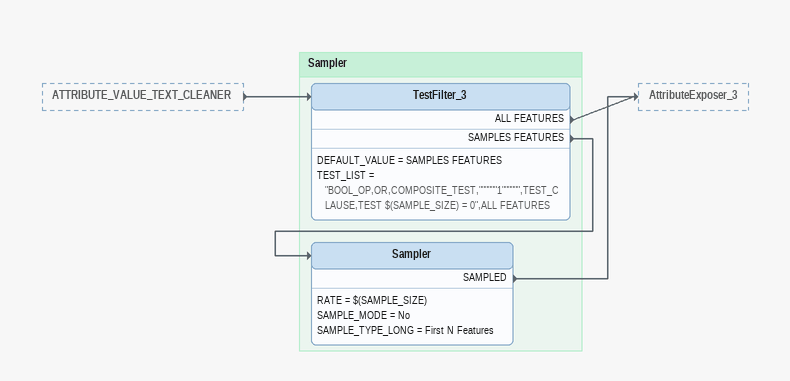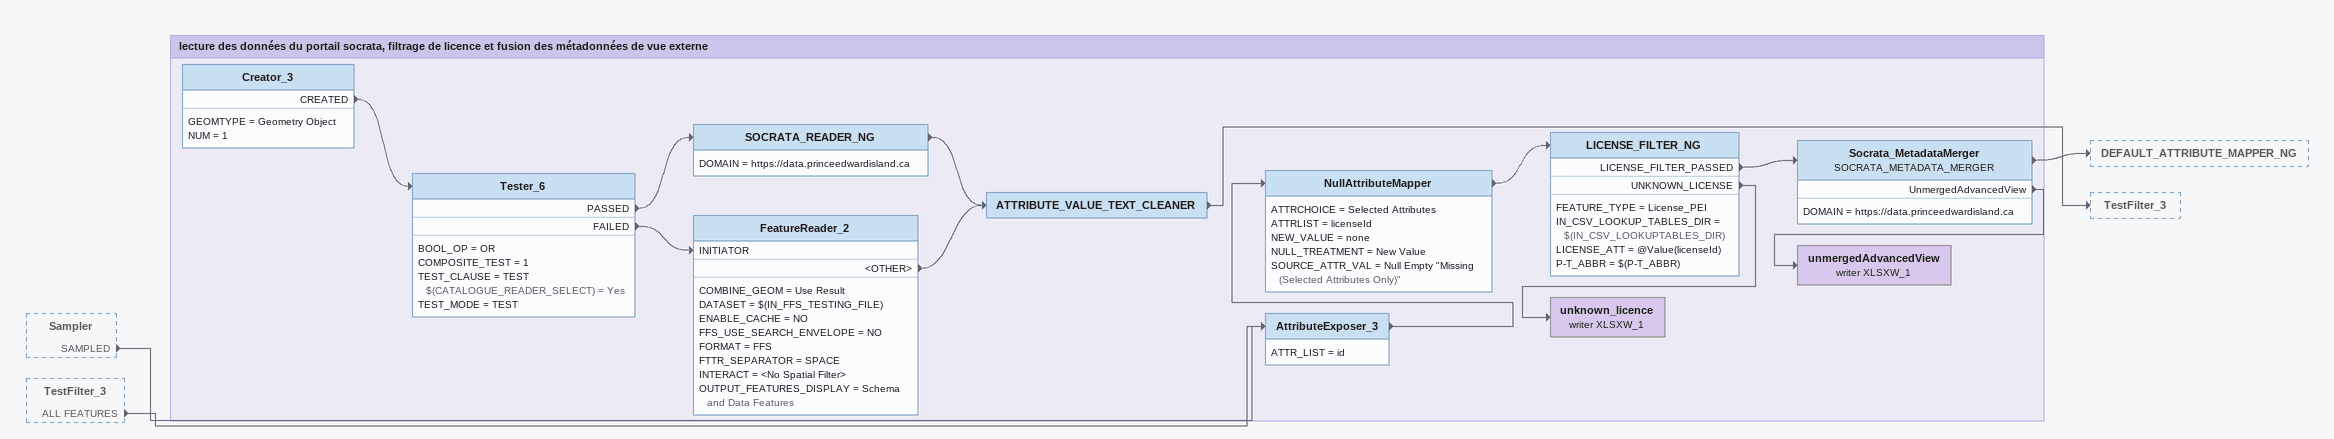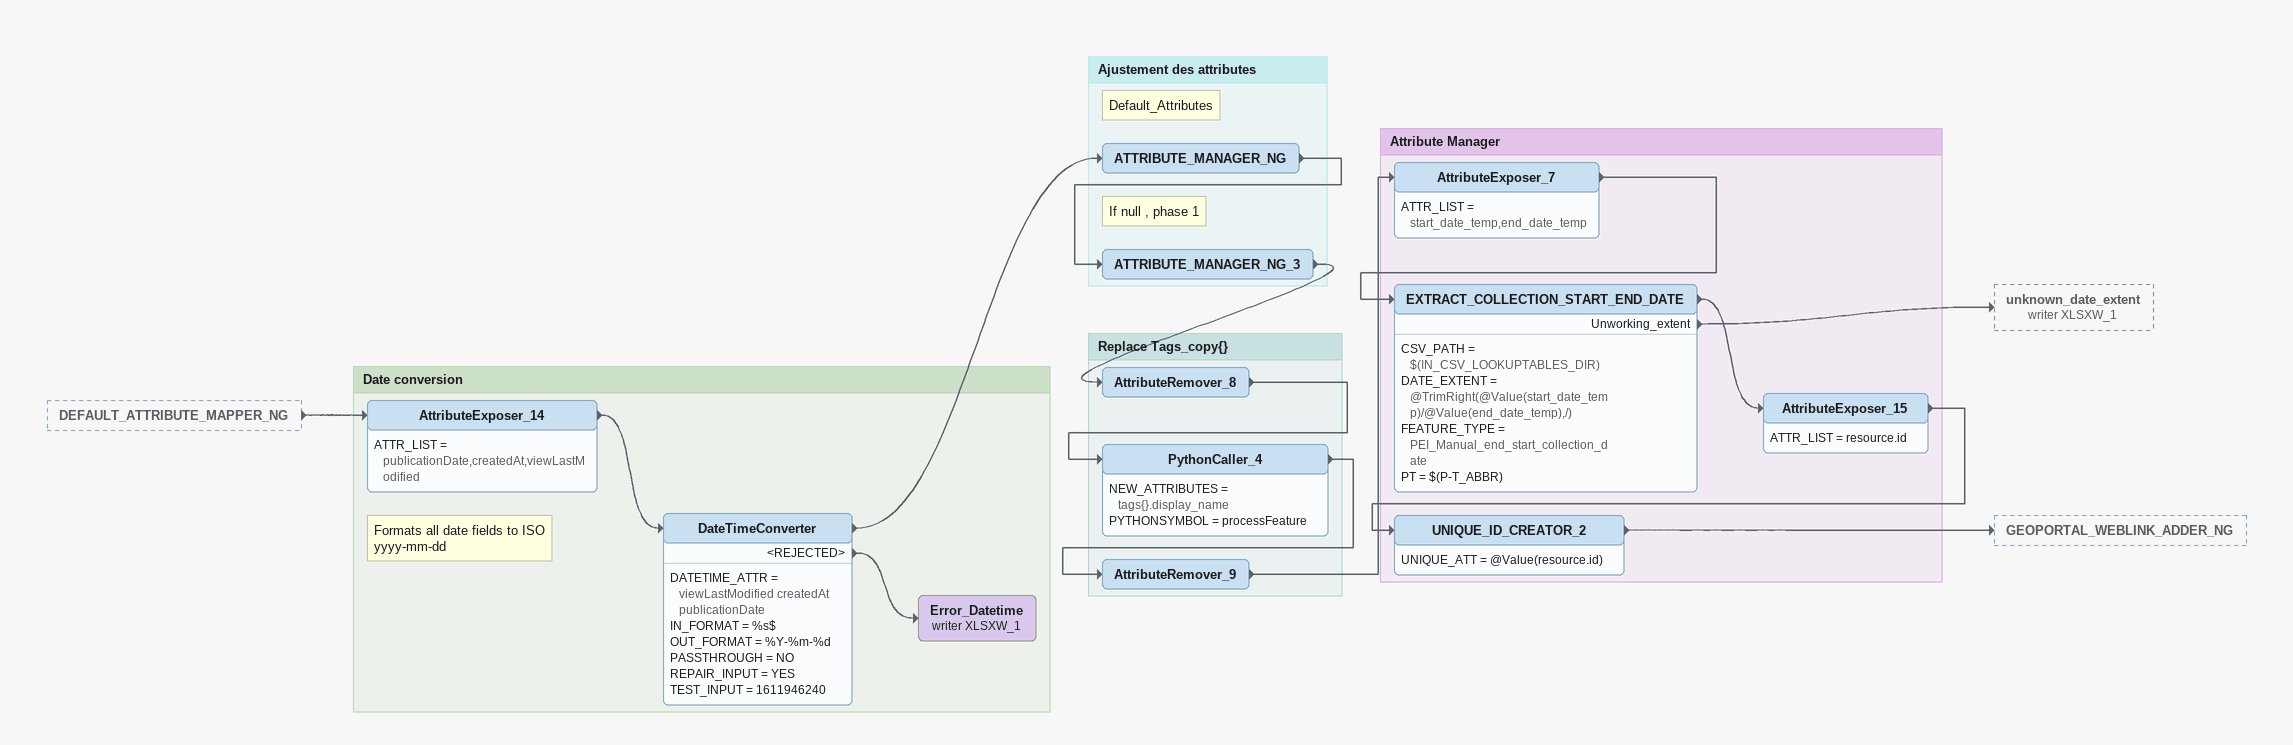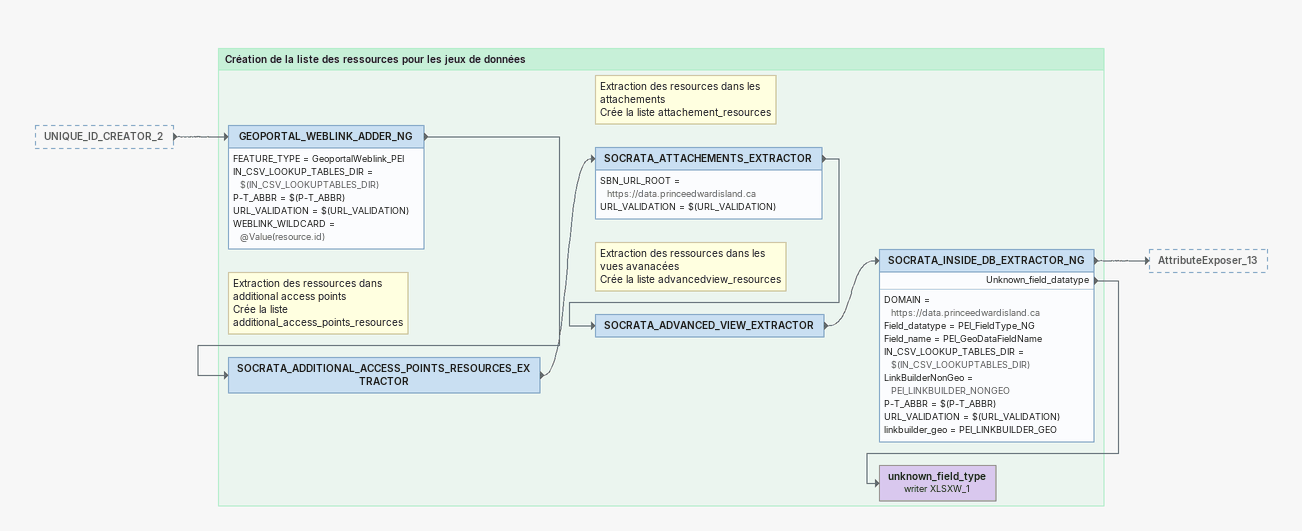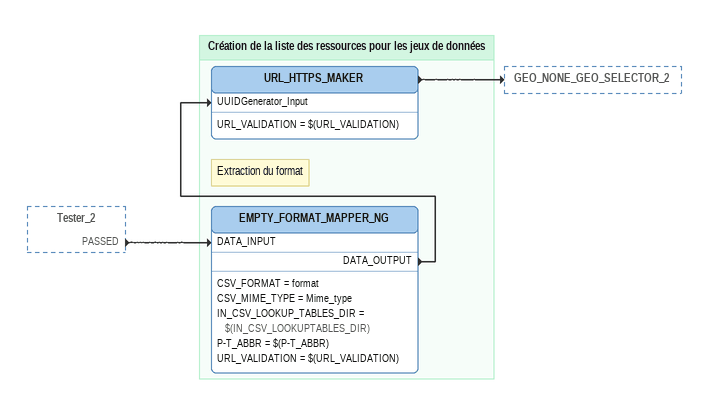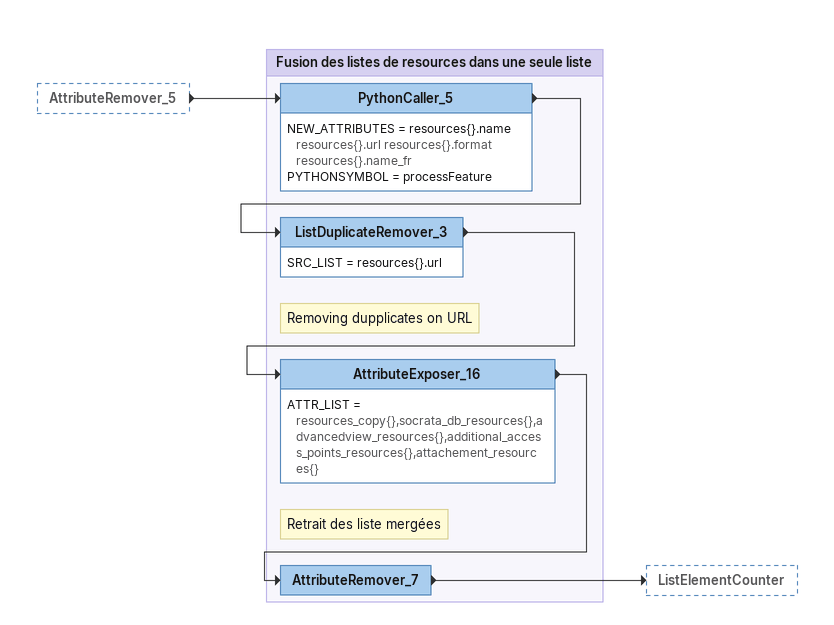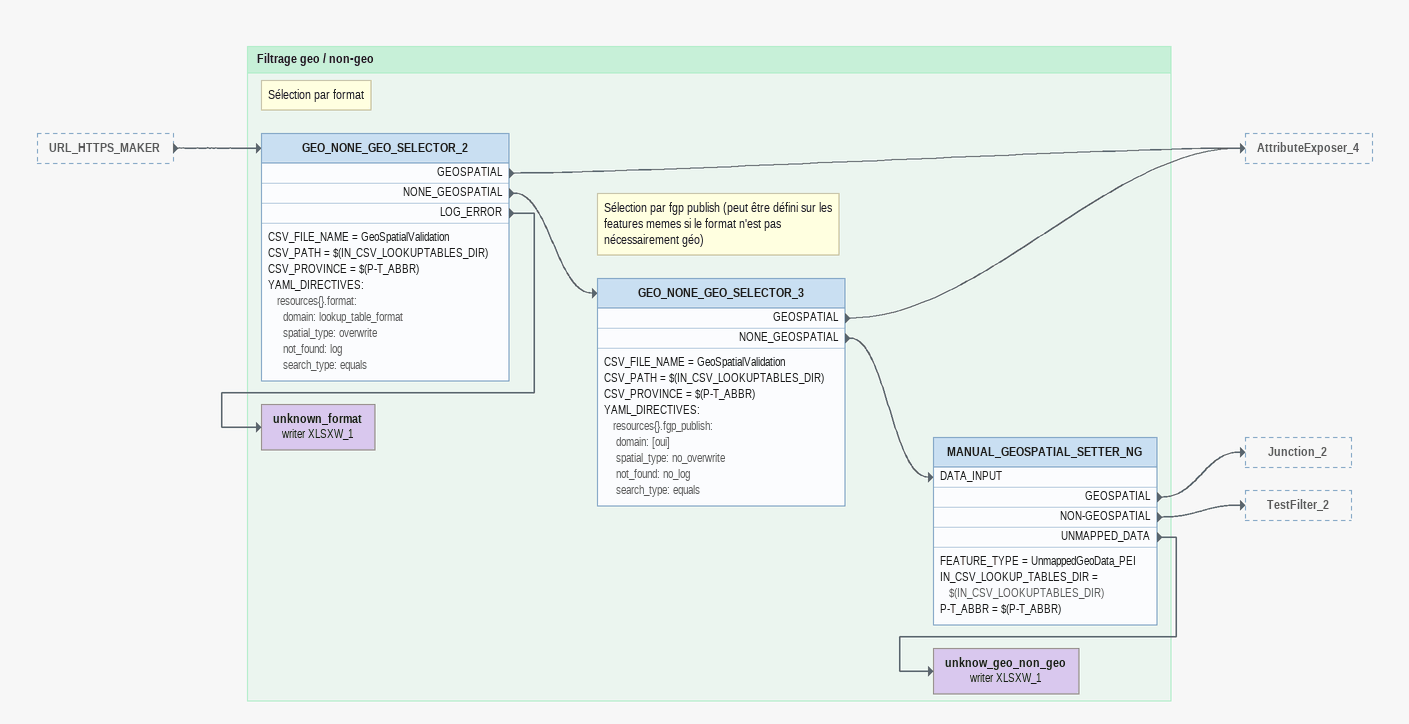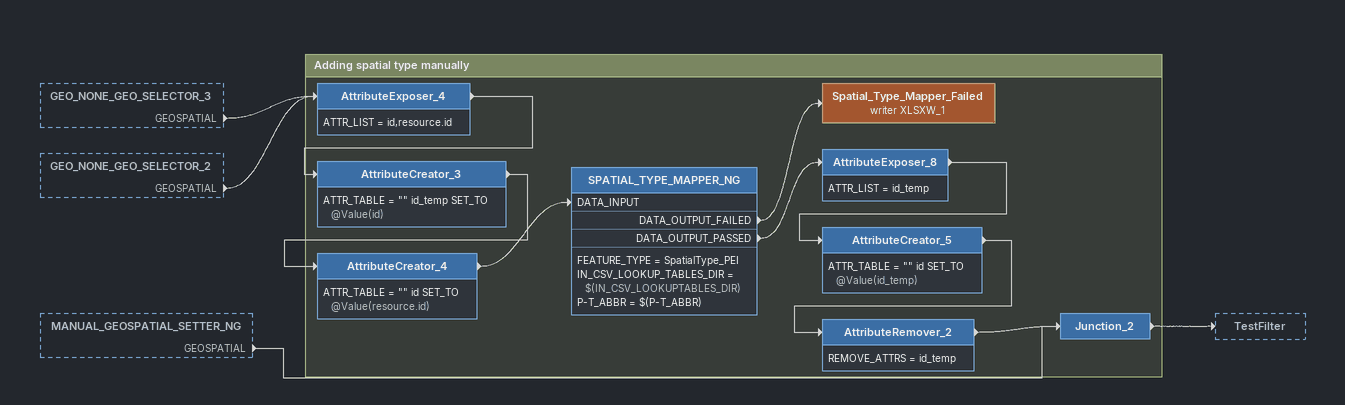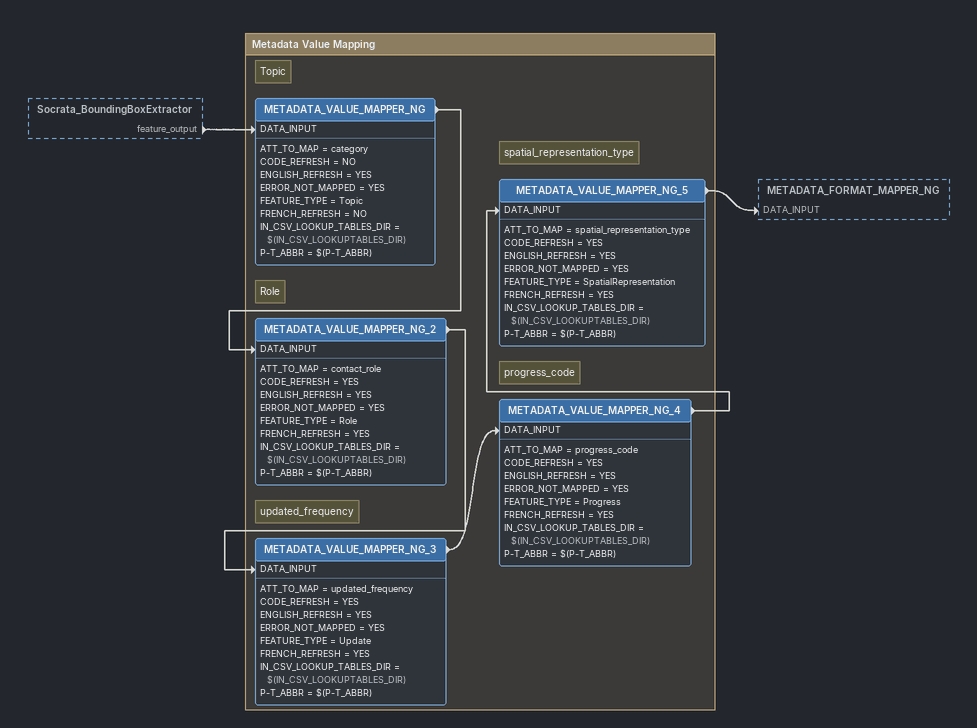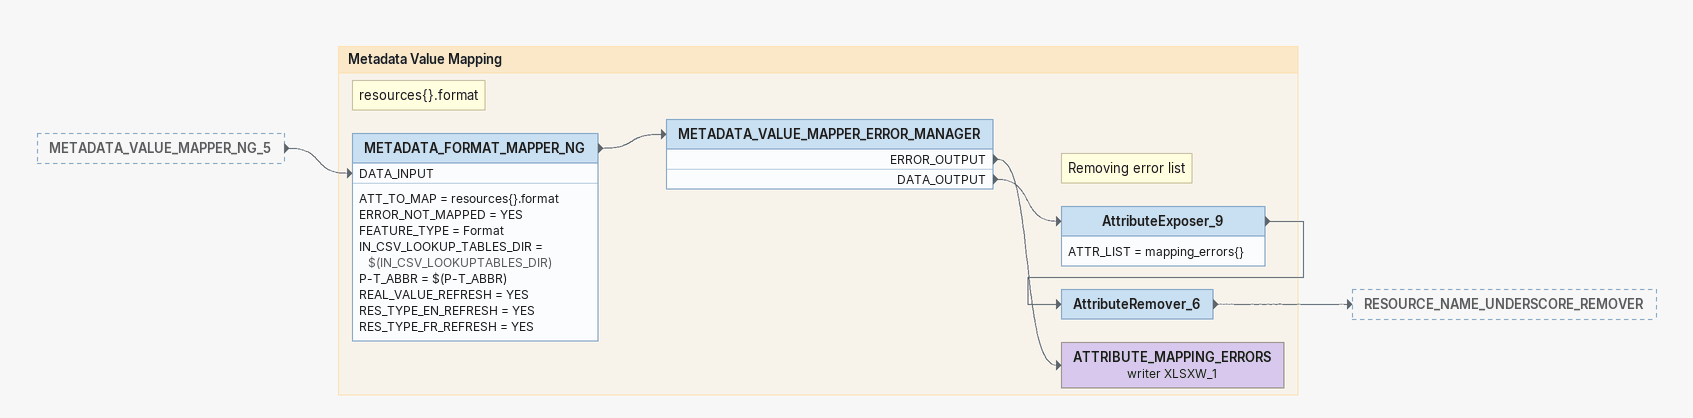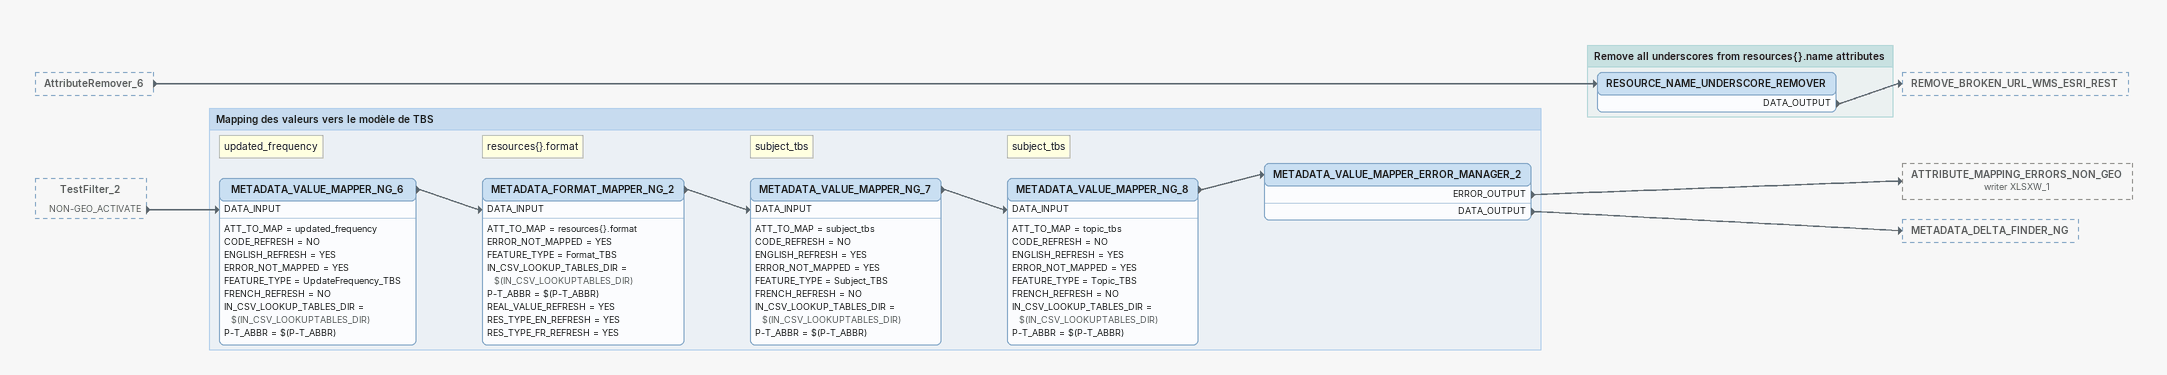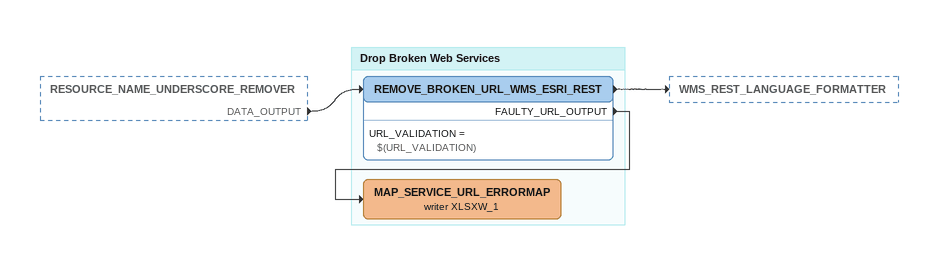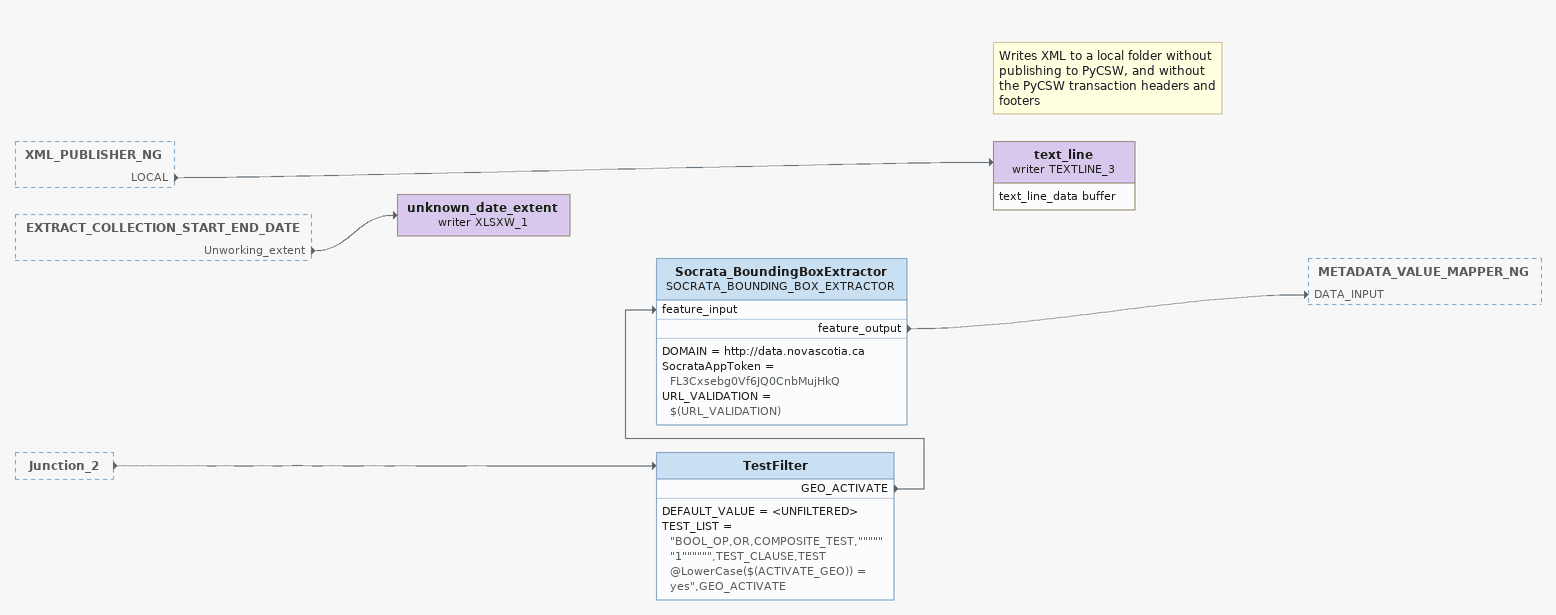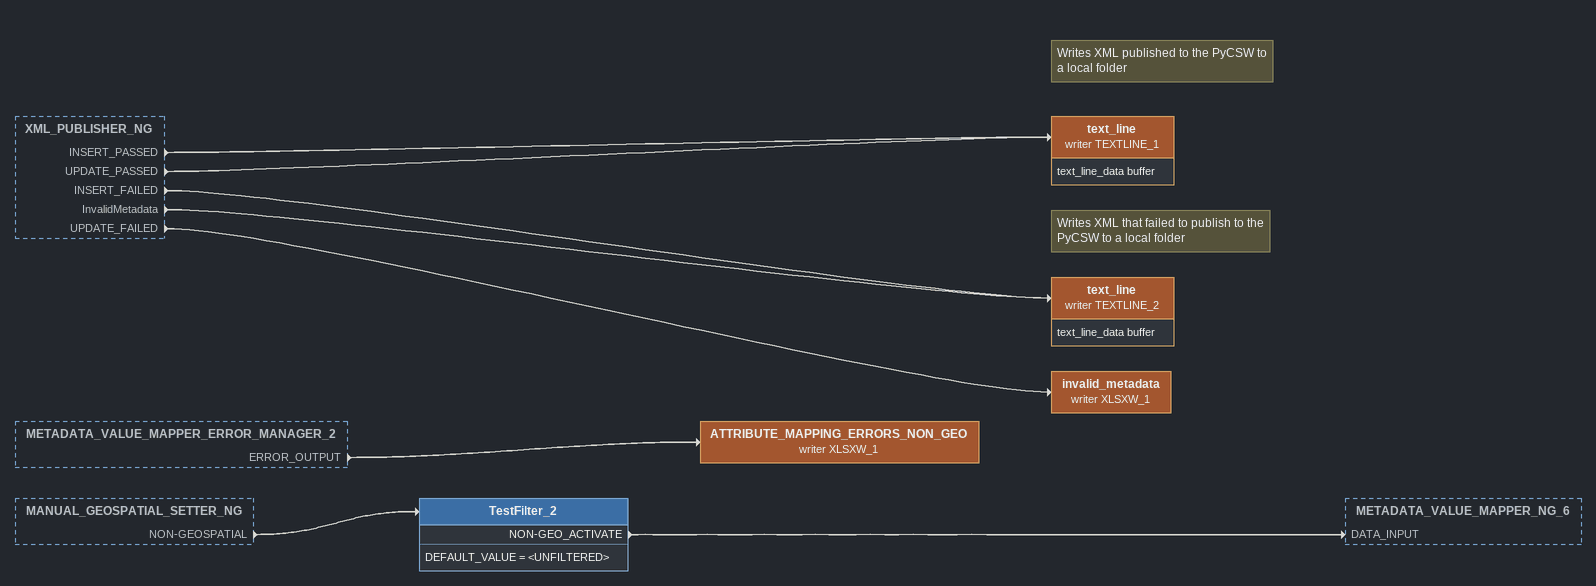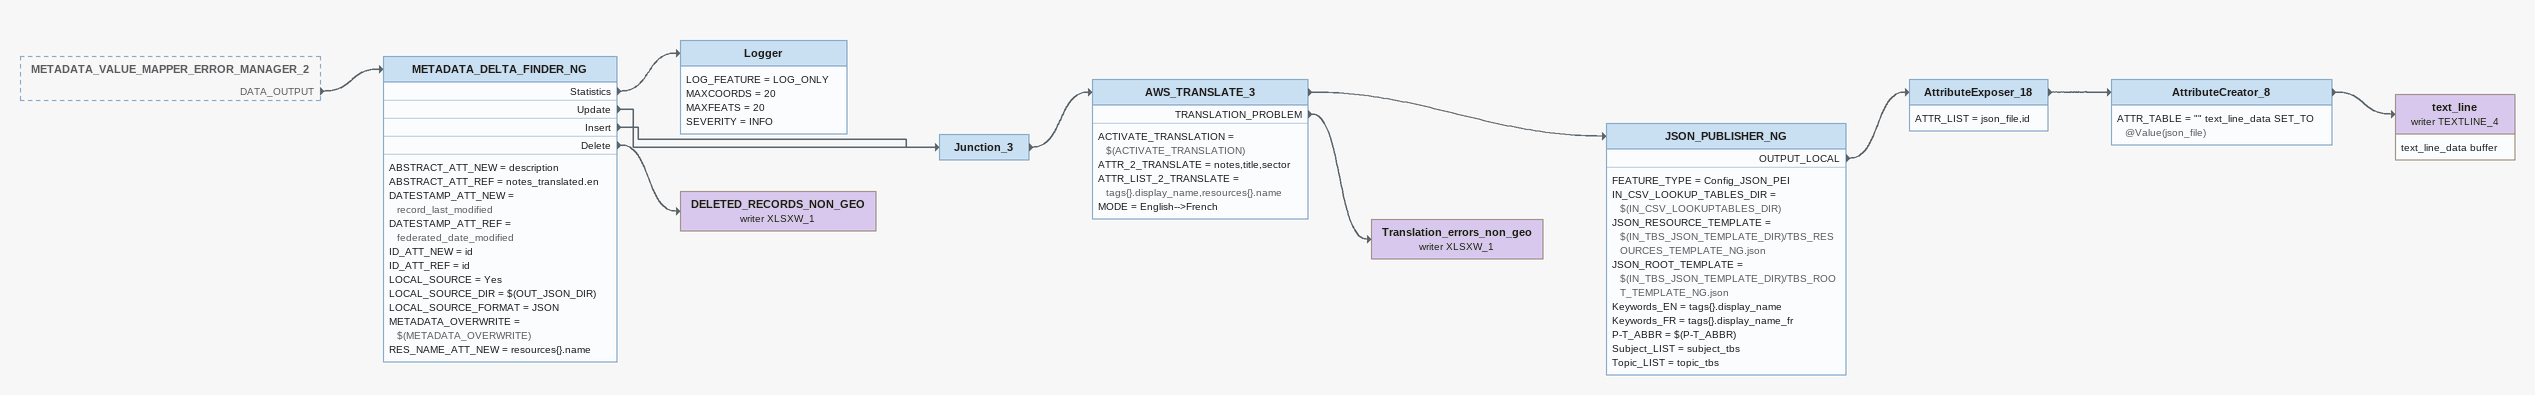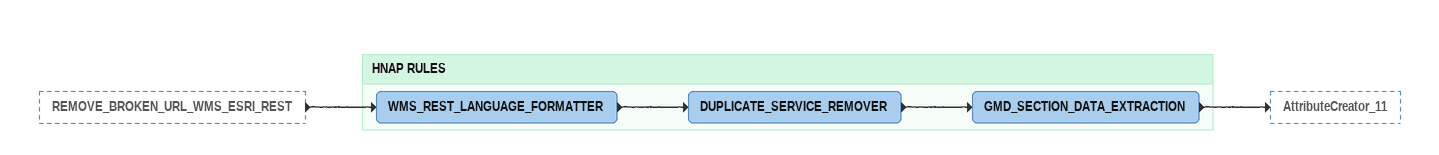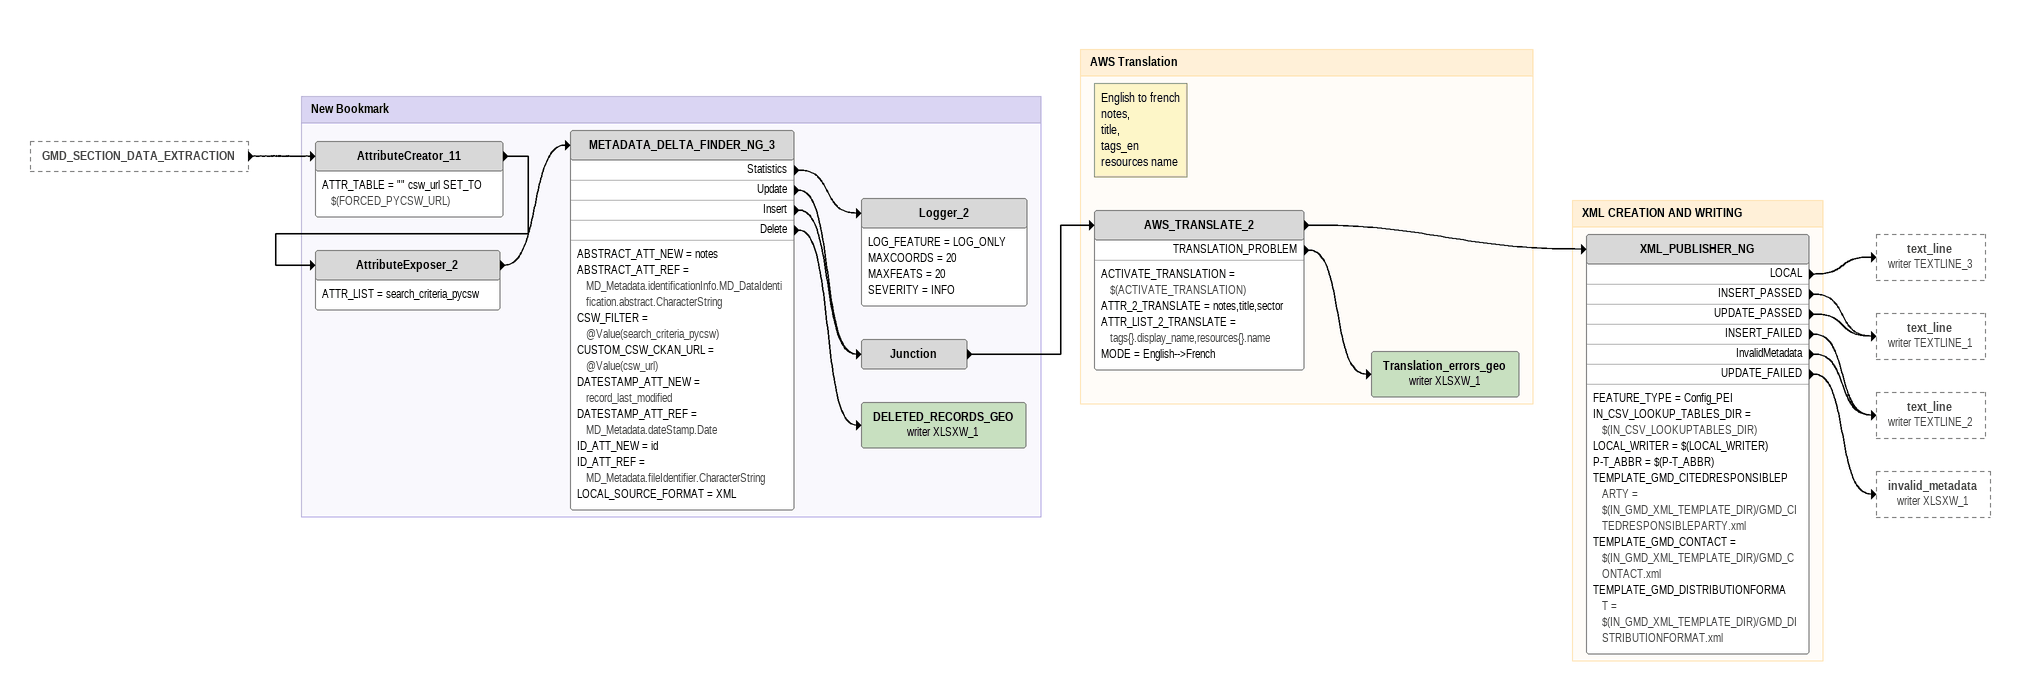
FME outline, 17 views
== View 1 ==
ATTRIBUTE_VALUE_TEXT_CLEANER [outside]
    -> TestFilter_3

Bookmark: Sampler
TestFilter_3
    DEFAULT_VALUE = SAMPLES FEATURES
    TEST_LIST = "BOOL_OP,OR,COMPOSITE_TEST,""""""1"""""",TEST_CLAUSE,TEST $(SAMPLE_SIZE) = 0",ALL FEATURES
    ALL FEATURES -> AttributeExposer_3
    SAMPLES FEATURES -> Sampler
Sampler
    RATE = $(SAMPLE_SIZE)
    SAMPLE_MODE = No
    SAMPLE_TYPE_LONG = First N Features
    SAMPLED -> AttributeExposer_3

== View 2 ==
Sampler [outside]
    SAMPLED -> AttributeExposer_3
TestFilter_3 [outside]
    ALL FEATURES -> AttributeExposer_3

Bookmark: lecture des données du portail socrata, filtrage de licence et fusion des métadonnées de vue externe
Creator_3
    GEOMTYPE = Geometry Object
    NUM = 1
    CREATED -> Tester_6
Tester_6
    BOOL_OP = OR
    COMPOSITE_TEST = 1
    TEST_CLAUSE = TEST $(CATALOGUE_READER_SELECT) = Yes
    TEST_MODE = TEST
    PASSED -> SOCRATA_READER_NG
    FAILED -> FeatureReader_2 [INITIATOR]
SOCRATA_READER_NG
    DOMAIN = https://data.princeedwardisland.ca
    -> ATTRIBUTE_VALUE_TEXT_CLEANER
FeatureReader_2
    COMBINE_GEOM = Use Result
    DATASET = $(IN_FFS_TESTING_FILE)
    ENABLE_CACHE = NO
    FFS_USE_SEARCH_ENVELOPE = NO
    FORMAT = FFS
    FTTR_SEPARATOR = SPACE
    INTERACT = <No Spatial Filter>
    OUTPUT_FEATURES_DISPLAY = Schema and Data Features
    <OTHER> -> ATTRIBUTE_VALUE_TEXT_CLEANER
ATTRIBUTE_VALUE_TEXT_CLEANER
    -> TestFilter_3
AttributeExposer_3
    ATTR_LIST = id
    -> NullAttributeMapper
NullAttributeMapper
    ATTRCHOICE = Selected Attributes
    ATTRLIST = licenseId
    NEW_VALUE = none
    NULL_TREATMENT = New Value
    SOURCE_ATTR_VAL = Null Empty "Missing (Selected Attributes Only)"
    -> LICENSE_FILTER_NG
LICENSE_FILTER_NG
    FEATURE_TYPE = License_PEI
    IN_CSV_LOOKUP_TABLES_DIR = $(IN_CSV_LOOKUPTABLES_DIR)
    LICENSE_ATT = @Value(licenseId)
    P-T_ABBR = $(P-T_ABBR)
    LICENSE_FILTER_PASSED -> Socrata_MetadataMerger
    UNKNOWN_LICENSE -> unknown_licence (writer XLSXW_1)
Socrata_MetadataMerger: SOCRATA_METADATA_MERGER
    DOMAIN = https://data.princeedwardisland.ca
    -> DEFAULT_ATTRIBUTE_MAPPER_NG
    UnmergedAdvancedView -> unmergedAdvancedView (writer XLSXW_1)
unmergedAdvancedView (writer XLSXW_1)
unknown_licence (writer XLSXW_1)

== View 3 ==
DEFAULT_ATTRIBUTE_MAPPER_NG [outside]
    -> AttributeExposer_14

Bookmark: Date conversion
AttributeExposer_14
    ATTR_LIST = publicationDate,createdAt,viewLastModified
    -> DateTimeConverter
Note: Formats all date fields to ISO yyyy-mm-dd
DateTimeConverter
    DATETIME_ATTR = viewLastModified createdAt publicationDate
    IN_FORMAT = %s$
    OUT_FORMAT = %Y-%m-%d
    PASSTHROUGH = NO
    REPAIR_INPUT = YES
    TEST_INPUT = 1611946240
    -> ATTRIBUTE_MANAGER_NG
    <REJECTED> -> Error_Datetime (writer XLSXW_1)
Error_Datetime (writer XLSXW_1)

Bookmark: Ajustement des attributes
Note: Default_Attributes
ATTRIBUTE_MANAGER_NG
    -> ATTRIBUTE_MANAGER_NG_3
Note: If null , phase 1
ATTRIBUTE_MANAGER_NG_3
    -> AttributeRemover_8

Bookmark: Replace Tags_copy{}
AttributeRemover_8
    -> PythonCaller_4
PythonCaller_4
    NEW_ATTRIBUTES = tags{}.display_name
    PYTHONSYMBOL = processFeature
    -> AttributeRemover_9
AttributeRemover_9
    -> AttributeExposer_7

Bookmark: Attribute Manager
AttributeExposer_7
    ATTR_LIST = start_date_temp,end_date_temp
    -> EXTRACT_COLLECTION_START_END_DATE
EXTRACT_COLLECTION_START_END_DATE
    CSV_PATH = $(IN_CSV_LOOKUPTABLES_DIR)
    DATE_EXTENT = @TrimRight(@Value(start_date_temp)/@Value(end_date_temp),/)
    FEATURE_TYPE = PEI_Manual_end_start_collection_date
    PT = $(P-T_ABBR)
    -> AttributeExposer_15
    Unworking_extent -> unknown_date_extent (writer XLSXW_1)
AttributeExposer_15
    ATTR_LIST = resource.id
    -> UNIQUE_ID_CREATOR_2
UNIQUE_ID_CREATOR_2
    UNIQUE_ATT = @Value(resource.id)
    -> GEOPORTAL_WEBLINK_ADDER_NG

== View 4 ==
UNIQUE_ID_CREATOR_2 [outside]
    -> GEOPORTAL_WEBLINK_ADDER_NG

Bookmark: Création de la liste des ressources pour les jeux de données
GEOPORTAL_WEBLINK_ADDER_NG
    FEATURE_TYPE = GeoportalWeblink_PEI
    IN_CSV_LOOKUP_TABLES_DIR = $(IN_CSV_LOOKUPTABLES_DIR)
    P-T_ABBR = $(P-T_ABBR)
    URL_VALIDATION = $(URL_VALIDATION)
    WEBLINK_WILDCARD = @Value(resource.id)
    -> SOCRATA_ADDITIONAL_ACCESS_POINTS_RESOURCES_EXTRACTOR
Note: Extraction des ressources dans additional access points / Crée la liste additional_access_points_resources
SOCRATA_ADDITIONAL_ACCESS_POINTS_RESOURCES_EXTRACTOR
    -> SOCRATA_ATTACHEMENTS_EXTRACTOR
Note: Extraction des resources dans les attachements / Crée la liste attachement_resources
SOCRATA_ATTACHEMENTS_EXTRACTOR
    SBN_URL_ROOT = https://data.princeedwardisland.ca
    URL_VALIDATION = $(URL_VALIDATION)
    -> SOCRATA_ADVANCED_VIEW_EXTRACTOR
Note: Extraction des ressources dans les vues avanacées / Crée la liste advancedview_resources
SOCRATA_ADVANCED_VIEW_EXTRACTOR
    -> SOCRATA_INSIDE_DB_EXTRACTOR_NG
SOCRATA_INSIDE_DB_EXTRACTOR_NG
    DOMAIN = https://data.princeedwardisland.ca
    Field_datatype = PEI_FieldType_NG
    Field_name = PEI_GeoDataFieldName
    IN_CSV_LOOKUP_TABLES_DIR = $(IN_CSV_LOOKUPTABLES_DIR)
    LinkBuilderNonGeo = PEI_LINKBUILDER_NONGEO
    P-T_ABBR = $(P-T_ABBR)
    URL_VALIDATION = $(URL_VALIDATION)
    linkbuilder_geo = PEI_LINKBUILDER_GEO
    -> AttributeExposer_13
    Unknown_field_datatype -> unknown_field_type (writer XLSXW_1)
unknown_field_type (writer XLSXW_1)

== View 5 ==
Tester_2 [outside]
    PASSED -> EMPTY_FORMAT_MAPPER_NG [DATA_INPUT]

Bookmark: Création de la liste des ressources pour les jeux de données
Note: Extraction du format
EMPTY_FORMAT_MAPPER_NG
    CSV_FORMAT = format
    CSV_MIME_TYPE = Mime_type
    IN_CSV_LOOKUP_TABLES_DIR = $(IN_CSV_LOOKUPTABLES_DIR)
    P-T_ABBR = $(P-T_ABBR)
    URL_VALIDATION = $(URL_VALIDATION)
    DATA_OUTPUT -> URL_HTTPS_MAKER [UUIDGenerator_Input]
URL_HTTPS_MAKER
    URL_VALIDATION = $(URL_VALIDATION)
    -> GEO_NONE_GEO_SELECTOR_2

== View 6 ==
AttributeRemover_5 [outside]
    -> PythonCaller_5

Bookmark: Fusion des listes de resources dans une seule liste
PythonCaller_5
    NEW_ATTRIBUTES = resources{}.name resources{}.url resources{}.format resources{}.name_fr
    PYTHONSYMBOL = processFeature
    -> ListDuplicateRemover_3
Note: Removing dupplicates on URL
ListDuplicateRemover_3
    SRC_LIST = resources{}.url
    -> AttributeExposer_16
AttributeExposer_16
    ATTR_LIST = resources_copy{},socrata_db_resources{},advancedview_resources{},additional_access_points_resources{},attachement_resources{}
    -> AttributeRemover_7
Note: Retrait des liste mergées
AttributeRemover_7
    -> ListElementCounter

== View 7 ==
URL_HTTPS_MAKER [outside]
    -> GEO_NONE_GEO_SELECTOR_2

Bookmark: Filtrage geo / non-geo
Note: Sélection par format
GEO_NONE_GEO_SELECTOR_2
    CSV_FILE_NAME = GeoSpatialValidation
    CSV_PATH = $(IN_CSV_LOOKUPTABLES_DIR)
    CSV_PROVINCE = $(P-T_ABBR)
    YAML_DIRECTIVES:
      resources{}.format:
        domain: lookup_table_format
        spatial_type: overwrite
        not_found: log
        search_type: equals
    GEOSPATIAL -> AttributeExposer_4
    NONE_GEOSPATIAL -> GEO_NONE_GEO_SELECTOR_3
    LOG_ERROR -> unknown_format (writer XLSXW_1)
Note: Sélection par fgp publish (peut être défini sur les features memes si le format n'est pas nécessairement géo)
GEO_NONE_GEO_SELECTOR_3
    CSV_FILE_NAME = GeoSpatialValidation
    CSV_PATH = $(IN_CSV_LOOKUPTABLES_DIR)
    CSV_PROVINCE = $(P-T_ABBR)
    YAML_DIRECTIVES:
      resources{}.fgp_publish:
       domain: [oui]
       spatial_type: no_overwrite
       not_found: no_log
       search_type: equals
    GEOSPATIAL -> AttributeExposer_4
    NONE_GEOSPATIAL -> MANUAL_GEOSPATIAL_SETTER_NG [DATA_INPUT]
MANUAL_GEOSPATIAL_SETTER_NG
    FEATURE_TYPE = UnmappedGeoData_PEI
    IN_CSV_LOOKUP_TABLES_DIR = $(IN_CSV_LOOKUPTABLES_DIR)
    P-T_ABBR = $(P-T_ABBR)
    GEOSPATIAL -> Junction_2
    NON-GEOSPATIAL -> TestFilter_2
    UNMAPPED_DATA -> unknow_geo_non_geo (writer XLSXW_1)
unknow_geo_non_geo (writer XLSXW_1)
unknown_format (writer XLSXW_1)

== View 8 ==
GEO_NONE_GEO_SELECTOR_3 [outside]
    GEOSPATIAL -> AttributeExposer_4
GEO_NONE_GEO_SELECTOR_2 [outside]
    GEOSPATIAL -> AttributeExposer_4
MANUAL_GEOSPATIAL_SETTER_NG [outside]
    GEOSPATIAL -> Junction_2

Bookmark: Adding spatial type manually
AttributeExposer_4
    ATTR_LIST = id,resource.id
    -> AttributeCreator_3
AttributeCreator_3
    ATTR_TABLE = "" id_temp SET_TO @Value(id)
    -> AttributeCreator_4
AttributeCreator_4
    ATTR_TABLE = "" id SET_TO @Value(resource.id)
    -> SPATIAL_TYPE_MAPPER_NG [DATA_INPUT]
SPATIAL_TYPE_MAPPER_NG
    FEATURE_TYPE = SpatialType_PEI
    IN_CSV_LOOKUP_TABLES_DIR = $(IN_CSV_LOOKUPTABLES_DIR)
    P-T_ABBR = $(P-T_ABBR)
    DATA_OUTPUT_FAILED -> Spatial_Type_Mapper_Failed (writer XLSXW_1)
    DATA_OUTPUT_PASSED -> AttributeExposer_8
Spatial_Type_Mapper_Failed (writer XLSXW_1)
AttributeExposer_8
    ATTR_LIST = id_temp
    -> AttributeCreator_5
AttributeCreator_5
    ATTR_TABLE = "" id SET_TO @Value(id_temp)
    -> AttributeRemover_2
AttributeRemover_2
    REMOVE_ATTRS = id_temp
    -> Junction_2
Junction_2
    -> TestFilter

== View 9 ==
Socrata_BoundingBoxExtractor [outside]
    feature_output -> METADATA_VALUE_MAPPER_NG [DATA_INPUT]

Bookmark: Metadata Value Mapping
Note: Topic
METADATA_VALUE_MAPPER_NG
    ATT_TO_MAP = category
    CODE_REFRESH = NO
    ENGLISH_REFRESH = YES
    ERROR_NOT_MAPPED = YES
    FEATURE_TYPE = Topic
    FRENCH_REFRESH = NO
    IN_CSV_LOOKUP_TABLES_DIR = $(IN_CSV_LOOKUPTABLES_DIR)
    P-T_ABBR = $(P-T_ABBR)
    -> METADATA_VALUE_MAPPER_NG_2 [DATA_INPUT]
Note: Role
METADATA_VALUE_MAPPER_NG_2
    ATT_TO_MAP = contact_role
    CODE_REFRESH = YES
    ENGLISH_REFRESH = YES
    ERROR_NOT_MAPPED = YES
    FEATURE_TYPE = Role
    FRENCH_REFRESH = YES
    IN_CSV_LOOKUP_TABLES_DIR = $(IN_CSV_LOOKUPTABLES_DIR)
    P-T_ABBR = $(P-T_ABBR)
    -> METADATA_VALUE_MAPPER_NG_3 [DATA_INPUT]
Note: updated_frequency
METADATA_VALUE_MAPPER_NG_3
    ATT_TO_MAP = updated_frequency
    CODE_REFRESH = YES
    ENGLISH_REFRESH = YES
    ERROR_NOT_MAPPED = YES
    FEATURE_TYPE = Update
    FRENCH_REFRESH = YES
    IN_CSV_LOOKUP_TABLES_DIR = $(IN_CSV_LOOKUPTABLES_DIR)
    P-T_ABBR = $(P-T_ABBR)
    -> METADATA_VALUE_MAPPER_NG_4 [DATA_INPUT]
Note: progress_code
METADATA_VALUE_MAPPER_NG_4
    ATT_TO_MAP = progress_code
    CODE_REFRESH = YES
    ENGLISH_REFRESH = YES
    ERROR_NOT_MAPPED = YES
    FEATURE_TYPE = Progress
    FRENCH_REFRESH = YES
    IN_CSV_LOOKUP_TABLES_DIR = $(IN_CSV_LOOKUPTABLES_DIR)
    P-T_ABBR = $(P-T_ABBR)
    -> METADATA_VALUE_MAPPER_NG_5 [DATA_INPUT]
Note: spatial_representation_type
METADATA_VALUE_MAPPER_NG_5
    ATT_TO_MAP = spatial_representation_type
    CODE_REFRESH = YES
    ENGLISH_REFRESH = YES
    ERROR_NOT_MAPPED = YES
    FEATURE_TYPE = SpatialRepresentation
    FRENCH_REFRESH = YES
    IN_CSV_LOOKUP_TABLES_DIR = $(IN_CSV_LOOKUPTABLES_DIR)
    P-T_ABBR = $(P-T_ABBR)
    -> METADATA_FORMAT_MAPPER_NG [DATA_INPUT]

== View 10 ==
METADATA_VALUE_MAPPER_NG_5 [outside]
    -> METADATA_FORMAT_MAPPER_NG [DATA_INPUT]

Bookmark: Metadata Value Mapping
Note: resources{}.format
METADATA_FORMAT_MAPPER_NG
    ATT_TO_MAP = resources{}.format
    ERROR_NOT_MAPPED = YES
    FEATURE_TYPE = Format
    IN_CSV_LOOKUP_TABLES_DIR = $(IN_CSV_LOOKUPTABLES_DIR)
    P-T_ABBR = $(P-T_ABBR)
    REAL_VALUE_REFRESH = YES
    RES_TYPE_EN_REFRESH = YES
    RES_TYPE_FR_REFRESH = YES
    -> METADATA_VALUE_MAPPER_ERROR_MANAGER
METADATA_VALUE_MAPPER_ERROR_MANAGER
    ERROR_OUTPUT -> ATTRIBUTE_MAPPING_ERRORS (writer XLSXW_1)
    DATA_OUTPUT -> AttributeExposer_9
AttributeExposer_9
    ATTR_LIST = mapping_errors{}
    -> AttributeRemover_6
Note: Removing error list
AttributeRemover_6
    -> RESOURCE_NAME_UNDERSCORE_REMOVER
ATTRIBUTE_MAPPING_ERRORS (writer XLSXW_1)

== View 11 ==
AttributeRemover_6 [outside]
    -> RESOURCE_NAME_UNDERSCORE_REMOVER
TestFilter_2 [outside]
    NON-GEO_ACTIVATE -> METADATA_VALUE_MAPPER_NG_6 [DATA_INPUT]

Bookmark: Remove all underscores from resources{}.name attributes
RESOURCE_NAME_UNDERSCORE_REMOVER
    DATA_OUTPUT -> REMOVE_BROKEN_URL_WMS_ESRI_REST

Bookmark: Mapping des valeurs vers le modèle de TBS
Note: updated_frequency
METADATA_VALUE_MAPPER_NG_6
    ATT_TO_MAP = updated_frequency
    CODE_REFRESH = NO
    ENGLISH_REFRESH = YES
    ERROR_NOT_MAPPED = YES
    FEATURE_TYPE = UpdateFrequency_TBS
    FRENCH_REFRESH = NO
    IN_CSV_LOOKUP_TABLES_DIR = $(IN_CSV_LOOKUPTABLES_DIR)
    P-T_ABBR = $(P-T_ABBR)
    -> METADATA_FORMAT_MAPPER_NG_2 [DATA_INPUT]
Note: resources{}.format
METADATA_FORMAT_MAPPER_NG_2
    ATT_TO_MAP = resources{}.format
    ERROR_NOT_MAPPED = YES
    FEATURE_TYPE = Format_TBS
    IN_CSV_LOOKUP_TABLES_DIR = $(IN_CSV_LOOKUPTABLES_DIR)
    P-T_ABBR = $(P-T_ABBR)
    REAL_VALUE_REFRESH = YES
    RES_TYPE_EN_REFRESH = YES
    RES_TYPE_FR_REFRESH = YES
    -> METADATA_VALUE_MAPPER_NG_7 [DATA_INPUT]
Note: subject_tbs
METADATA_VALUE_MAPPER_NG_7
    ATT_TO_MAP = subject_tbs
    CODE_REFRESH = NO
    ENGLISH_REFRESH = YES
    ERROR_NOT_MAPPED = YES
    FEATURE_TYPE = Subject_TBS
    FRENCH_REFRESH = NO
    IN_CSV_LOOKUP_TABLES_DIR = $(IN_CSV_LOOKUPTABLES_DIR)
    P-T_ABBR = $(P-T_ABBR)
    -> METADATA_VALUE_MAPPER_NG_8 [DATA_INPUT]
Note: subject_tbs
METADATA_VALUE_MAPPER_NG_8
    ATT_TO_MAP = topic_tbs
    CODE_REFRESH = NO
    ENGLISH_REFRESH = YES
    ERROR_NOT_MAPPED = YES
    FEATURE_TYPE = Topic_TBS
    FRENCH_REFRESH = NO
    IN_CSV_LOOKUP_TABLES_DIR = $(IN_CSV_LOOKUPTABLES_DIR)
    P-T_ABBR = $(P-T_ABBR)
    -> METADATA_VALUE_MAPPER_ERROR_MANAGER_2
METADATA_VALUE_MAPPER_ERROR_MANAGER_2
    ERROR_OUTPUT -> ATTRIBUTE_MAPPING_ERRORS_NON_GEO (writer XLSXW_1)
    DATA_OUTPUT -> METADATA_DELTA_FINDER_NG

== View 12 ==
RESOURCE_NAME_UNDERSCORE_REMOVER [outside]
    DATA_OUTPUT -> REMOVE_BROKEN_URL_WMS_ESRI_REST

Bookmark: Drop Broken Web Services
REMOVE_BROKEN_URL_WMS_ESRI_REST
    URL_VALIDATION = $(URL_VALIDATION)
    -> WMS_REST_LANGUAGE_FORMATTER
    FAULTY_URL_OUTPUT -> MAP_SERVICE_URL_ERRORMAP (writer XLSXW_1)
MAP_SERVICE_URL_ERRORMAP (writer XLSXW_1)

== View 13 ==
XML_PUBLISHER_NG [outside]
    LOCAL -> text_line (writer TEXTLINE_3)
EXTRACT_COLLECTION_START_END_DATE [outside]
    Unworking_extent -> unknown_date_extent (writer XLSXW_1)
Junction_2 [outside]
    -> TestFilter
unknown_date_extent (writer XLSXW_1)
TestFilter
    DEFAULT_VALUE = <UNFILTERED>
    TEST_LIST = "BOOL_OP,OR,COMPOSITE_TEST,""""""1"""""",TEST_CLAUSE,TEST @LowerCase($(ACTIVATE_GEO)) = yes",GEO_ACTIVATE
    GEO_ACTIVATE -> Socrata_BoundingBoxExtractor [feature_input]
Socrata_BoundingBoxExtractor: SOCRATA_BOUNDING_BOX_EXTRACTOR
    DOMAIN = http://data.novascotia.ca
    SocrataAppToken = FL3Cxsebg0Vf6JQ0CnbMujHkQ
    URL_VALIDATION = $(URL_VALIDATION)
    feature_output -> METADATA_VALUE_MAPPER_NG [DATA_INPUT]
Note: Writes XML to a local folder without publishing to PyCSW, and without the PyCSW transaction headers and footers
text_line (writer TEXTLINE_3)
    attributes: text_line_data buffer

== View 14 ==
XML_PUBLISHER_NG [outside]
    INSERT_PASSED -> text_line (writer TEXTLINE_1)
    UPDATE_PASSED -> text_line (writer TEXTLINE_1)
    INSERT_FAILED -> text_line (writer TEXTLINE_2)
    InvalidMetadata -> text_line (writer TEXTLINE_2)
    UPDATE_FAILED -> invalid_metadata (writer XLSXW_1)
METADATA_VALUE_MAPPER_ERROR_MANAGER_2 [outside]
    ERROR_OUTPUT -> ATTRIBUTE_MAPPING_ERRORS_NON_GEO (writer XLSXW_1)
MANUAL_GEOSPATIAL_SETTER_NG [outside]
    NON-GEOSPATIAL -> TestFilter_2
Note: Writes XML published to the PyCSW to a local folder
text_line (writer TEXTLINE_1)
    attributes: text_line_data buffer
Note: Writes XML that failed to publish to the PyCSW to a local folder
text_line (writer TEXTLINE_2)
    attributes: text_line_data buffer
invalid_metadata (writer XLSXW_1)
TestFilter_2
    DEFAULT_VALUE = <UNFILTERED>
    NON-GEO_ACTIVATE -> METADATA_VALUE_MAPPER_NG_6 [DATA_INPUT]
ATTRIBUTE_MAPPING_ERRORS_NON_GEO (writer XLSXW_1)

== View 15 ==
METADATA_VALUE_MAPPER_ERROR_MANAGER_2 [outside]
    DATA_OUTPUT -> METADATA_DELTA_FINDER_NG
METADATA_DELTA_FINDER_NG
    ABSTRACT_ATT_NEW = description
    ABSTRACT_ATT_REF = notes_translated.en
    DATESTAMP_ATT_NEW = record_last_modified
    DATESTAMP_ATT_REF = federated_date_modified
    ID_ATT_NEW = id
    ID_ATT_REF = id
    LOCAL_SOURCE = Yes
    LOCAL_SOURCE_DIR = $(OUT_JSON_DIR)
    LOCAL_SOURCE_FORMAT = JSON
    METADATA_OVERWRITE = $(METADATA_OVERWRITE)
    RES_NAME_ATT_NEW = resources{}.name
    Statistics -> Logger
    Update -> Junction_3
    Insert -> Junction_3
    Delete -> DELETED_RECORDS_NON_GEO (writer XLSXW_1)
Logger
    LOG_FEATURE = LOG_ONLY
    MAXCOORDS = 20
    MAXFEATS = 20
    SEVERITY = INFO
Junction_3
    -> AWS_TRANSLATE_3
AWS_TRANSLATE_3
    ACTIVATE_TRANSLATION = $(ACTIVATE_TRANSLATION)
    ATTR_2_TRANSLATE = notes,title,sector
    ATTR_LIST_2_TRANSLATE = tags{}.display_name,resources{}.name
    MODE = English-->French
    -> JSON_PUBLISHER_NG
    TRANSLATION_PROBLEM -> Translation_errors_non_geo (writer XLSXW_1)
JSON_PUBLISHER_NG
    FEATURE_TYPE = Config_JSON_PEI
    IN_CSV_LOOKUP_TABLES_DIR = $(IN_CSV_LOOKUPTABLES_DIR)
    JSON_RESOURCE_TEMPLATE = $(IN_TBS_JSON_TEMPLATE_DIR)/TBS_RESOURCES_TEMPLATE_NG.json
    JSON_ROOT_TEMPLATE = $(IN_TBS_JSON_TEMPLATE_DIR)/TBS_ROOT_TEMPLATE_NG.json
    Keywords_EN = tags{}.display_name
    Keywords_FR = tags{}.display_name_fr
    P-T_ABBR = $(P-T_ABBR)
    Subject_LIST = subject_tbs
    Topic_LIST = topic_tbs
    OUTPUT_LOCAL -> AttributeExposer_18
AttributeExposer_18
    ATTR_LIST = json_file,id
    -> AttributeCreator_8
AttributeCreator_8
    ATTR_TABLE = "" text_line_data SET_TO @Value(json_file)
    -> text_line (writer TEXTLINE_4)
text_line (writer TEXTLINE_4)
    attributes: text_line_data buffer
Translation_errors_non_geo (writer XLSXW_1)
DELETED_RECORDS_NON_GEO (writer XLSXW_1)

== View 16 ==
REMOVE_BROKEN_URL_WMS_ESRI_REST [outside]
    -> WMS_REST_LANGUAGE_FORMATTER

Bookmark: HNAP RULES
WMS_REST_LANGUAGE_FORMATTER
    -> DUPLICATE_SERVICE_REMOVER
DUPLICATE_SERVICE_REMOVER
    -> GMD_SECTION_DATA_EXTRACTION
GMD_SECTION_DATA_EXTRACTION
    -> AttributeCreator_11

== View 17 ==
GMD_SECTION_DATA_EXTRACTION [outside]
    -> AttributeCreator_11

Bookmark: New Bookmark
AttributeCreator_11
    ATTR_TABLE = "" csw_url SET_TO $(FORCED_PYCSW_URL)
    -> AttributeExposer_2
AttributeExposer_2
    ATTR_LIST = search_criteria_pycsw
    -> METADATA_DELTA_FINDER_NG_3
METADATA_DELTA_FINDER_NG_3
    ABSTRACT_ATT_NEW = notes
    ABSTRACT_ATT_REF = MD_Metadata.identificationInfo.MD_DataIdentification.abstract.CharacterString
    CSW_FILTER = @Value(search_criteria_pycsw)
    CUSTOM_CSW_CKAN_URL = @Value(csw_url)
    DATESTAMP_ATT_NEW = record_last_modified
    DATESTAMP_ATT_REF = MD_Metadata.dateStamp.Date
    ID_ATT_NEW = id
    ID_ATT_REF = MD_Metadata.fileIdentifier.CharacterString
    LOCAL_SOURCE_FORMAT = XML
    Statistics -> Logger_2
    Update -> Junction
    Insert -> Junction
    Delete -> DELETED_RECORDS_GEO (writer XLSXW_1)
Logger_2
    LOG_FEATURE = LOG_ONLY
    MAXCOORDS = 20
    MAXFEATS = 20
    SEVERITY = INFO
Junction
    -> AWS_TRANSLATE_2
DELETED_RECORDS_GEO (writer XLSXW_1)

Bookmark: AWS Translation
Note: English to french / notes, / title, / tags_en / resources name
AWS_TRANSLATE_2
    ACTIVATE_TRANSLATION = $(ACTIVATE_TRANSLATION)
    ATTR_2_TRANSLATE = notes,title,sector
    ATTR_LIST_2_TRANSLATE = tags{}.display_name,resources{}.name
    MODE = English-->French
    -> XML_PUBLISHER_NG
    TRANSLATION_PROBLEM -> Translation_errors_geo (writer XLSXW_1)
Translation_errors_geo (writer XLSXW_1)

Bookmark: XML CREATION AND WRITING
XML_PUBLISHER_NG
    FEATURE_TYPE = Config_PEI
    IN_CSV_LOOKUP_TABLES_DIR = $(IN_CSV_LOOKUPTABLES_DIR)
    LOCAL_WRITER = $(LOCAL_WRITER)
    P-T_ABBR = $(P-T_ABBR)
    TEMPLATE_GMD_CITEDRESPONSIBLEPARTY = $(IN_GMD_XML_TEMPLATE_DIR)/GMD_CITEDRESPONSIBLEPARTY.xml
    TEMPLATE_GMD_CONTACT = $(IN_GMD_XML_TEMPLATE_DIR)/GMD_CONTACT.xml
    TEMPLATE_GMD_DISTRIBUTIONFORMAT = $(IN_GMD_XML_TEMPLATE_DIR)/GMD_DISTRIBUTIONFORMAT.xml
    LOCAL -> text_line (writer TEXTLINE_3)
    INSERT_PASSED -> text_line (writer TEXTLINE_1)
    UPDATE_PASSED -> text_line (writer TEXTLINE_1)
    INSERT_FAILED -> text_line (writer TEXTLINE_2)
    InvalidMetadata -> text_line (writer TEXTLINE_2)
    UPDATE_FAILED -> invalid_metadata (writer XLSXW_1)
